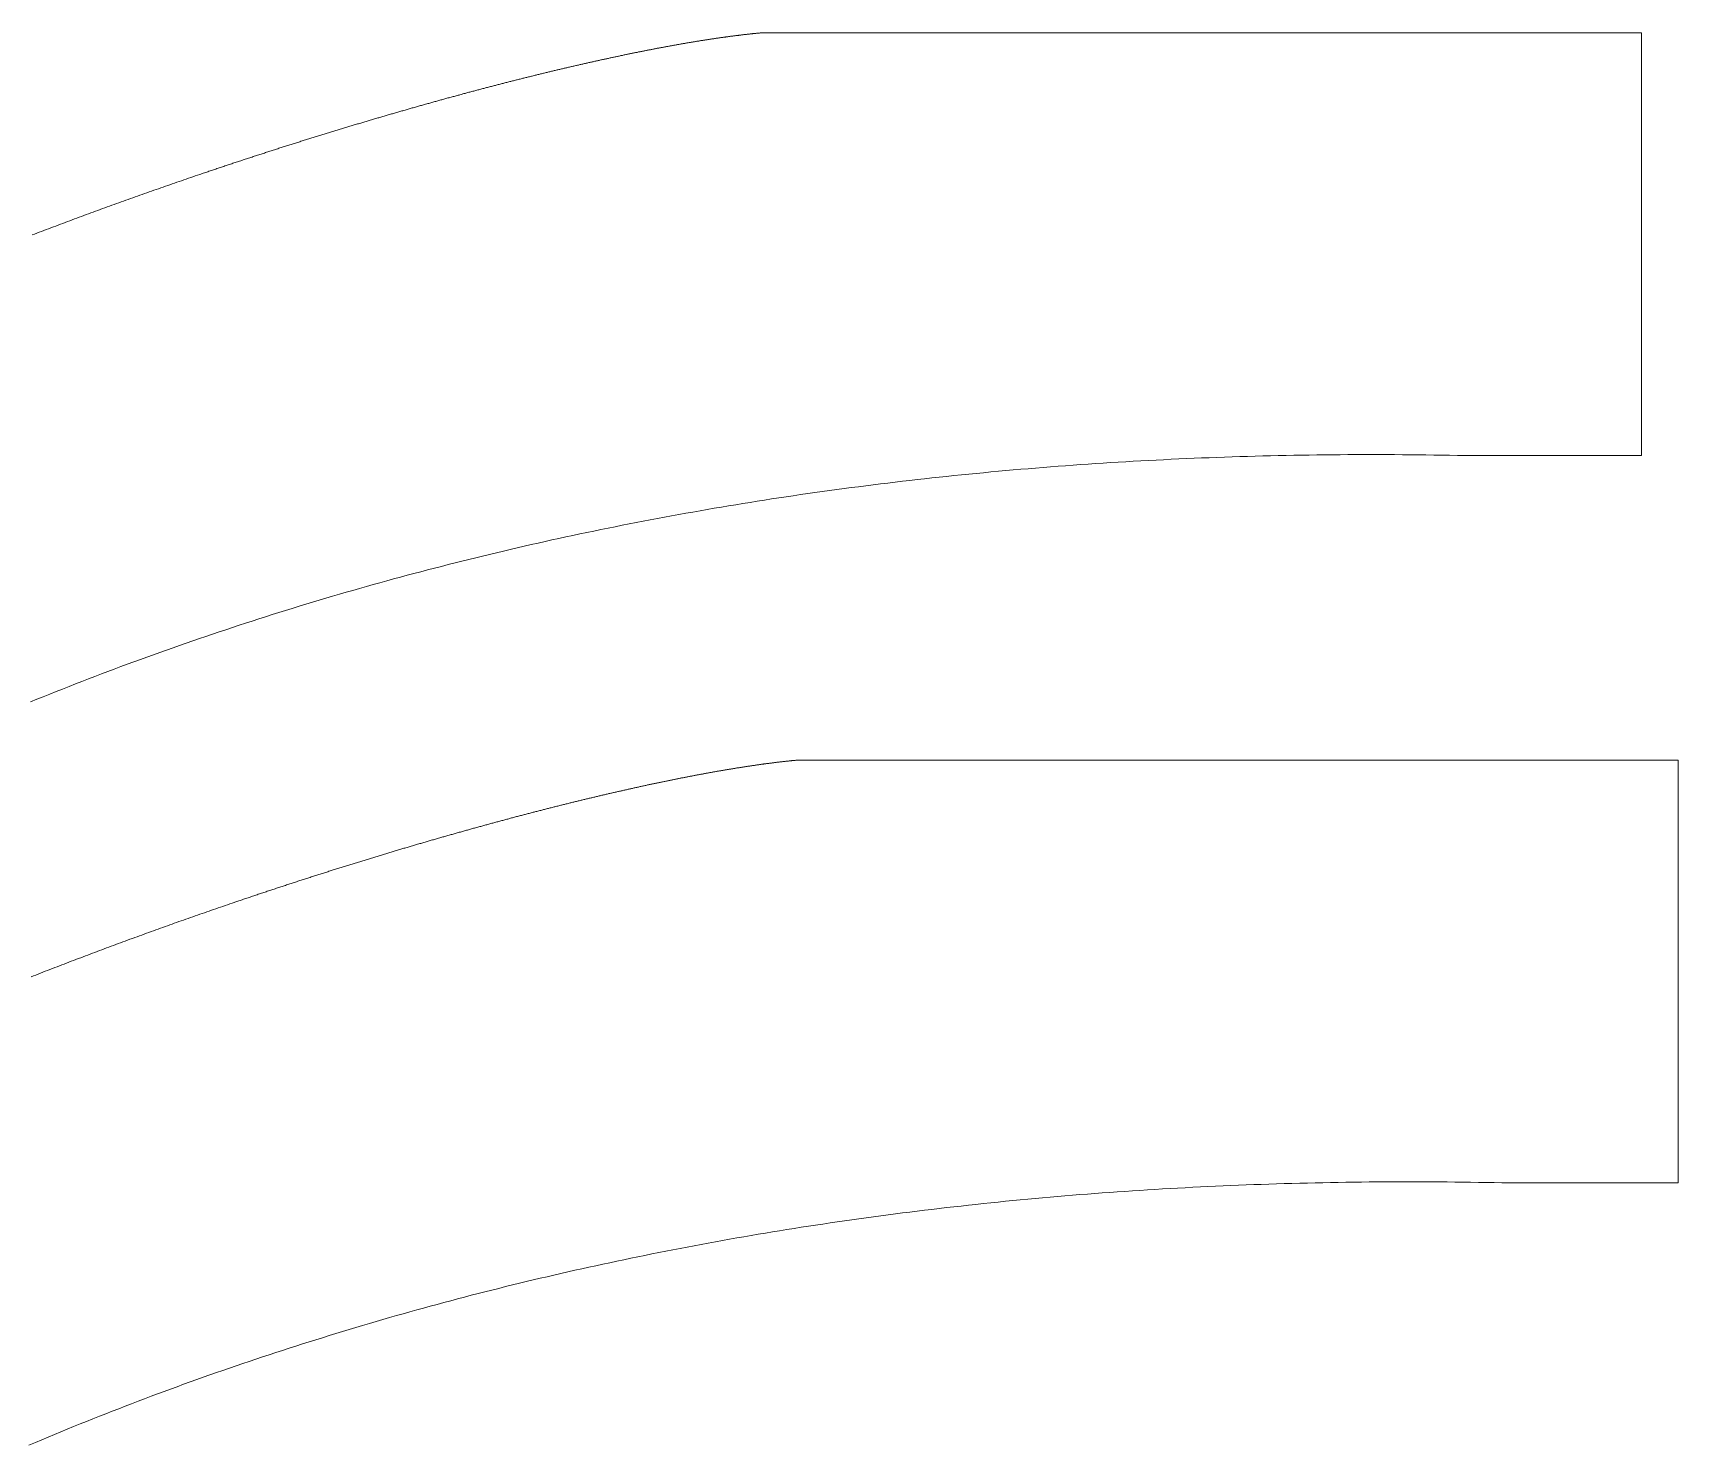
# Model space of a CAD drawing. Header units: millimetres. Extents: x 1128 to 1232, y 1235 to 1365.
# Drawn here: x 1182.72 to 1229.43, y 1324.95 to 1365.04 of the extents above; entities that cross this region are included whole.
import ezdxf

# ---------------------------------------------------------------- set-up
doc = ezdxf.new("R2010")
doc.units = ezdxf.units.MM

msp = doc.modelspace()

# ---------------------------------------------------------------- linework, layer by layer
at = {"color": 7, "linetype": 'Continuous', "lineweight": 15}
for points in [[(1182.651, 1346.048), (1182.833, 1346.123), (1183.015, 1346.196), (1183.197, 1346.269), (1183.379, 1346.342), (1183.562, 1346.415), (1183.745, 1346.487), (1183.928, 1346.559), (1184.111, 1346.63), (1184.294, 1346.701), (1184.478, 1346.771), (1184.662, 1346.842), (1184.846, 1346.911), (1185.03, 1346.981), (1185.215, 1347.05), (1185.399, 1347.118), (1185.584, 1347.186), (1185.769, 1347.254), (1185.955, 1347.321), (1186.14, 1347.388), (1186.326, 1347.455), (1186.512, 1347.521), (1186.698, 1347.587), (1186.884, 1347.653), (1187.071, 1347.718), (1187.258, 1347.782), (1187.445, 1347.846), (1187.632, 1347.91), (1187.819, 1347.974), (1188.007, 1348.037), (1188.195, 1348.099), (1188.383, 1348.162), (1188.571, 1348.224), (1188.759, 1348.285), (1188.948, 1348.346), (1189.137, 1348.407), (1189.326, 1348.467), (1189.515, 1348.527), (1189.705, 1348.587), (1189.894, 1348.646), (1190.084, 1348.705), (1190.274, 1348.763), (1190.465, 1348.821), (1190.655, 1348.879), (1190.846, 1348.936), (1191.037, 1348.993), (1191.228, 1349.049), (1191.42, 1349.105), (1191.611, 1349.161), (1191.803, 1349.216), (1191.995, 1349.271), (1192.187, 1349.325), (1192.38, 1349.379), (1192.572, 1349.433), (1192.765, 1349.486), (1192.958, 1349.539), (1193.151, 1349.591), (1193.345, 1349.643), (1193.538, 1349.695), (1193.732, 1349.746), (1193.926, 1349.797), (1194.121, 1349.848), (1194.315, 1349.898), (1194.51, 1349.948), (1194.705, 1349.997), (1194.9, 1350.046), (1195.095, 1350.094), (1195.291, 1350.142), (1195.486, 1350.19), (1195.682, 1350.238), (1195.879, 1350.285), (1196.075, 1350.331), (1196.272, 1350.377), (1196.468, 1350.423), (1196.665, 1350.469), (1196.863, 1350.514), (1197.06, 1350.558), (1197.258, 1350.602), (1197.455, 1350.646), (1197.654, 1350.69), (1197.852, 1350.733), (1198.05, 1350.775), (1198.249, 1350.818), (1198.448, 1350.859), (1198.647, 1350.901), (1198.846, 1350.942), (1199.046, 1350.983), (1199.245, 1351.023), (1199.445, 1351.063), (1199.645, 1351.102), (1199.846, 1351.142), (1200.046, 1351.18), (1200.247, 1351.219), (1200.448, 1351.257), (1200.649, 1351.294), (1200.851, 1351.331), (1201.052, 1351.368), (1201.254, 1351.404), (1201.456, 1351.44), (1201.658, 1351.476), (1201.861, 1351.511), (1202.063, 1351.546), (1202.266, 1351.58), (1202.469, 1351.614), (1202.673, 1351.648), (1202.876, 1351.681), (1203.08, 1351.714), (1203.284, 1351.746), (1203.488, 1351.778), (1203.692, 1351.81), (1203.897, 1351.841), (1204.101, 1351.872), (1204.306, 1351.903), (1204.511, 1351.933), (1204.717, 1351.963), (1204.922, 1351.992), (1205.128, 1352.021), (1205.334, 1352.049), (1205.54, 1352.077), (1205.747, 1352.105), (1205.953, 1352.132), (1206.16, 1352.159), (1206.367, 1352.186), (1206.574, 1352.212), (1206.782, 1352.238), (1206.989, 1352.263), (1207.197, 1352.288), (1207.405, 1352.313), (1207.614, 1352.337), (1207.822, 1352.361), (1208.031, 1352.384), (1208.24, 1352.407), (1208.449, 1352.43), (1208.658, 1352.452), (1208.868, 1352.474), (1209.077, 1352.495), (1209.287, 1352.517), (1209.498, 1352.537), (1209.708, 1352.557), (1209.918, 1352.577), (1210.129, 1352.597), (1210.34, 1352.616), (1210.551, 1352.635), (1210.763, 1352.653), (1210.974, 1352.671), (1211.186, 1352.688), (1211.398, 1352.705), (1211.611, 1352.722), (1211.823, 1352.739), (1212.036, 1352.755), (1212.249, 1352.77), (1212.462, 1352.785), (1212.675, 1352.8), (1212.888, 1352.814), (1213.102, 1352.828), (1213.316, 1352.842), (1213.53, 1352.855), (1213.744, 1352.868), (1213.959, 1352.88), (1214.174, 1352.892), (1214.389, 1352.904), (1214.604, 1352.915), (1214.819, 1352.926), (1215.035, 1352.937), (1215.251, 1352.947), (1215.467, 1352.956), (1215.683, 1352.966), (1215.899, 1352.975), (1216.116, 1352.983), (1216.333, 1352.991), (1216.55, 1352.999), (1216.767, 1353.006), (1216.985, 1353.013), (1217.202, 1353.02), (1217.42, 1353.026), (1217.638, 1353.032), (1217.856, 1353.037), (1218.075, 1353.042), (1218.294, 1353.046), (1218.513, 1353.051), (1218.732, 1353.054), (1218.951, 1353.058), (1219.171, 1353.061), (1219.39, 1353.063), (1219.61, 1353.066), (1219.831, 1353.067), (1220.051, 1353.069), (1220.272, 1353.07), (1220.492, 1353.07), (1220.713, 1353.071), (1220.935, 1353.071), (1221.156, 1353.07), (1221.378, 1353.069), (1221.6, 1353.068), (1221.822, 1353.066), (1222.044, 1353.064), (1222.266, 1353.061), (1222.489, 1353.059), (1222.712, 1353.055), (1222.935, 1353.052), (1223.158, 1353.048), (1223.382, 1353.043), (1228.382, 1353.043), (1228.382, 1365.043), (1203.382, 1365.043), (1203.366, 1365.042), (1203.351, 1365.04), (1203.335, 1365.039), (1203.32, 1365.037), (1203.304, 1365.036), (1203.288, 1365.034), (1203.272, 1365.033), (1203.257, 1365.031), (1203.241, 1365.03), (1203.225, 1365.028), (1203.209, 1365.026), (1203.193, 1365.025), (1203.177, 1365.023), (1203.161, 1365.022), (1203.145, 1365.02), (1203.129, 1365.018), (1203.113, 1365.016), (1203.096, 1365.015), (1203.08, 1365.013), (1203.064, 1365.011), (1203.047, 1365.009), (1203.031, 1365.008), (1203.015, 1365.006), (1202.998, 1365.004), (1202.982, 1365.002), (1202.965, 1365), (1202.948, 1364.998), (1202.932, 1364.997), (1202.915, 1364.995), (1202.898, 1364.993), (1202.882, 1364.991), (1202.865, 1364.989), (1202.848, 1364.987), (1202.831, 1364.985), (1202.814, 1364.983), (1202.797, 1364.981), (1202.78, 1364.979), (1202.763, 1364.976), (1202.746, 1364.974), (1202.729, 1364.972), (1202.711, 1364.97), (1202.694, 1364.968), (1202.677, 1364.966), (1202.66, 1364.964), (1202.642, 1364.961), (1202.625, 1364.959), (1202.607, 1364.957), (1202.59, 1364.955), (1202.572, 1364.952), (1202.555, 1364.95), (1202.537, 1364.948), (1202.519, 1364.946), (1202.502, 1364.943), (1202.484, 1364.941), (1202.466, 1364.938), (1202.448, 1364.936), (1202.43, 1364.934), (1202.413, 1364.931), (1202.395, 1364.929), (1202.377, 1364.926), (1202.359, 1364.924), (1202.341, 1364.921), (1202.322, 1364.919), (1202.304, 1364.916), (1202.286, 1364.914), (1202.268, 1364.911), (1202.25, 1364.908), (1202.231, 1364.906), (1202.213, 1364.903), (1202.195, 1364.901), (1202.176, 1364.898), (1202.158, 1364.895), (1202.139, 1364.893), (1202.121, 1364.89), (1202.102, 1364.887), (1202.083, 1364.884), (1202.065, 1364.882), (1202.046, 1364.879), (1202.027, 1364.876), (1202.008, 1364.873), (1201.99, 1364.87), (1201.971, 1364.868), (1201.952, 1364.865), (1201.933, 1364.862), (1201.914, 1364.859), (1201.895, 1364.856), (1201.876, 1364.853), (1201.857, 1364.85), (1201.837, 1364.847), (1201.818, 1364.844), (1201.799, 1364.841), (1201.78, 1364.838), (1201.76, 1364.835), (1201.741, 1364.832), (1201.722, 1364.829), (1201.702, 1364.826), (1201.683, 1364.823), (1201.663, 1364.82), (1201.644, 1364.816), (1201.624, 1364.813), (1201.605, 1364.81), (1201.585, 1364.807), (1201.565, 1364.804), (1201.545, 1364.8), (1201.526, 1364.797), (1201.506, 1364.794), (1201.486, 1364.791), (1201.466, 1364.787), (1201.446, 1364.784), (1201.426, 1364.781), (1201.406, 1364.777), (1201.386, 1364.774), (1201.366, 1364.771), (1201.346, 1364.767), (1201.326, 1364.764), (1201.306, 1364.76), (1201.285, 1364.757), (1201.265, 1364.753), (1201.245, 1364.75), (1201.225, 1364.746), (1201.204, 1364.743), (1201.184, 1364.739), (1201.163, 1364.736), (1201.143, 1364.732), (1201.122, 1364.729), (1201.102, 1364.725), (1201.081, 1364.721), (1201.06, 1364.718), (1201.04, 1364.714), (1201.019, 1364.71), (1200.998, 1364.707), (1200.977, 1364.703), (1200.957, 1364.699), (1200.936, 1364.695), (1200.915, 1364.692), (1200.894, 1364.688), (1200.873, 1364.684), (1200.852, 1364.68), (1200.831, 1364.676), (1200.81, 1364.673), (1200.789, 1364.669), (1200.768, 1364.665), (1200.746, 1364.661), (1200.725, 1364.657), (1200.704, 1364.653), (1200.683, 1364.649), (1200.661, 1364.645), (1200.64, 1364.641), (1200.618, 1364.637), (1200.597, 1364.633), (1200.576, 1364.629), (1200.554, 1364.625), (1200.532, 1364.621), (1200.511, 1364.617), (1200.489, 1364.613), (1200.468, 1364.609), (1200.446, 1364.605), (1200.424, 1364.601), (1200.402, 1364.596), (1200.381, 1364.592), (1200.359, 1364.588), (1200.337, 1364.584), (1200.315, 1364.58), (1200.293, 1364.575), (1200.271, 1364.571), (1200.249, 1364.567), (1200.227, 1364.562), (1200.205, 1364.558), (1200.183, 1364.554), (1200.161, 1364.549), (1200.138, 1364.545), (1200.116, 1364.541), (1200.094, 1364.536), (1200.072, 1364.532), (1200.049, 1364.527), (1200.027, 1364.523), (1200.004, 1364.519), (1199.982, 1364.514), (1199.96, 1364.51), (1199.937, 1364.505), (1199.914, 1364.501), (1199.892, 1364.496), (1199.869, 1364.491), (1199.847, 1364.487), (1199.824, 1364.482), (1199.801, 1364.478), (1199.779, 1364.473), (1199.756, 1364.468), (1199.733, 1364.464), (1199.71, 1364.459), (1199.687, 1364.454), (1199.664, 1364.45), (1199.641, 1364.445), (1199.618, 1364.44), (1199.595, 1364.435), (1199.572, 1364.431), (1199.549, 1364.426), (1199.526, 1364.421), (1199.503, 1364.416), (1199.48, 1364.411), (1199.457, 1364.406), (1199.433, 1364.402), (1199.41, 1364.397), (1199.387, 1364.392), (1199.363, 1364.387), (1199.34, 1364.382), (1199.317, 1364.377), (1199.293, 1364.372), (1199.27, 1364.367), (1199.246, 1364.362), (1199.223, 1364.357), (1199.199, 1364.352), (1199.175, 1364.347), (1199.152, 1364.342), (1199.128, 1364.337), (1199.104, 1364.332), (1199.081, 1364.326), (1199.057, 1364.321), (1199.033, 1364.316), (1199.009, 1364.311), (1198.985, 1364.306), (1198.961, 1364.301), (1198.937, 1364.295), (1198.914, 1364.29), (1198.89, 1364.285), (1198.865, 1364.28), (1198.841, 1364.274), (1198.817, 1364.269), (1198.793, 1364.264), (1198.769, 1364.258), (1198.745, 1364.253), (1198.721, 1364.248), (1198.696, 1364.242), (1198.672, 1364.237), (1198.648, 1364.231), (1198.623, 1364.226), (1198.599, 1364.221), (1198.575, 1364.215), (1198.55, 1364.21), (1198.526, 1364.204), (1198.501, 1364.199), (1198.477, 1364.193), (1198.452, 1364.188), (1198.428, 1364.182), (1198.403, 1364.176), (1198.378, 1364.171), (1198.354, 1364.165), (1198.329, 1364.16), (1198.304, 1364.154), (1198.279, 1364.148), (1198.254, 1364.143), (1198.23, 1364.137), (1198.205, 1364.131), (1198.18, 1364.126), (1198.155, 1364.12), (1198.13, 1364.114), (1198.105, 1364.108), (1198.08, 1364.103), (1198.055, 1364.097), (1198.03, 1364.091), (1198.005, 1364.085), (1197.979, 1364.079), (1197.954, 1364.073), (1197.929, 1364.067), (1197.904, 1364.062), (1197.879, 1364.056), (1197.853, 1364.05), (1197.828, 1364.044), (1197.803, 1364.038), (1197.777, 1364.032), (1197.752, 1364.026), (1197.726, 1364.02), (1197.701, 1364.014), (1197.675, 1364.008), (1197.65, 1364.002), (1197.624, 1363.996), (1197.599, 1363.99), (1197.573, 1363.984), (1197.547, 1363.977), (1197.522, 1363.971), (1197.496, 1363.965), (1197.47, 1363.959), (1197.445, 1363.953), (1197.419, 1363.947), (1197.393, 1363.94), (1197.367, 1363.934), (1197.341, 1363.928), (1197.315, 1363.922), (1197.289, 1363.915), (1197.263, 1363.909), (1197.237, 1363.903), (1197.211, 1363.896), (1197.185, 1363.89), (1197.159, 1363.884), (1197.133, 1363.877), (1197.107, 1363.871), (1197.081, 1363.865), (1197.055, 1363.858), (1197.028, 1363.852), (1197.002, 1363.845), (1196.976, 1363.839), (1196.95, 1363.832), (1196.923, 1363.826), (1196.897, 1363.819), (1196.87, 1363.813), (1196.844, 1363.806), (1196.818, 1363.8), (1196.791, 1363.793), (1196.765, 1363.787), (1196.738, 1363.78), (1196.712, 1363.773), (1196.685, 1363.767), (1196.658, 1363.76), (1196.632, 1363.754), (1196.605, 1363.747), (1196.578, 1363.74), (1196.552, 1363.733), (1196.525, 1363.727), (1196.498, 1363.72), (1196.471, 1363.713), (1196.445, 1363.706), (1196.418, 1363.7), (1196.391, 1363.693), (1196.364, 1363.686), (1196.337, 1363.679), (1196.31, 1363.672), (1196.283, 1363.665), (1196.256, 1363.659), (1196.229, 1363.652), (1196.202, 1363.645), (1196.175, 1363.638), (1196.148, 1363.631), (1196.121, 1363.624), (1196.093, 1363.617), (1196.066, 1363.61), (1196.039, 1363.603), (1196.012, 1363.596), (1195.984, 1363.589), (1195.957, 1363.582), (1195.93, 1363.575), (1195.902, 1363.568), (1195.875, 1363.561), (1195.848, 1363.554), (1195.82, 1363.546), (1195.793, 1363.539), (1195.765, 1363.532), (1195.738, 1363.525), (1195.71, 1363.518), (1195.683, 1363.511), (1195.655, 1363.503), (1195.628, 1363.496), (1195.6, 1363.489), (1195.572, 1363.482), (1195.545, 1363.474), (1195.517, 1363.467), (1195.489, 1363.46), (1195.461, 1363.452), (1195.434, 1363.445), (1195.406, 1363.438), (1195.378, 1363.43), (1195.35, 1363.423), (1195.322, 1363.416), (1195.294, 1363.408), (1195.266, 1363.401), (1195.238, 1363.393), (1195.21, 1363.386), (1195.182, 1363.378), (1195.154, 1363.371), (1195.126, 1363.363), (1195.098, 1363.356), (1195.07, 1363.348), (1195.042, 1363.341), (1195.014, 1363.333), (1194.986, 1363.326), (1194.957, 1363.318), (1194.929, 1363.311), (1194.901, 1363.303), (1194.873, 1363.295), (1194.844, 1363.288), (1194.816, 1363.28), (1194.788, 1363.272), (1194.759, 1363.265), (1194.731, 1363.257), (1194.703, 1363.249), (1194.674, 1363.241), (1194.646, 1363.234), (1194.617, 1363.226), (1194.589, 1363.218), (1194.56, 1363.21), (1194.532, 1363.202), (1194.503, 1363.195), (1194.474, 1363.187), (1194.446, 1363.179), (1194.417, 1363.171), (1194.389, 1363.163), (1194.36, 1363.155), (1194.331, 1363.147), (1194.302, 1363.139), (1194.274, 1363.131), (1194.245, 1363.123), (1194.216, 1363.115), (1194.187, 1363.107), (1194.158, 1363.099), (1194.129, 1363.091), (1194.101, 1363.083), (1194.072, 1363.075), (1194.043, 1363.067), (1194.014, 1363.059), (1193.985, 1363.051), (1193.956, 1363.043), (1193.927, 1363.035), (1193.898, 1363.027), (1193.869, 1363.019), (1193.84, 1363.01), (1193.81, 1363.002), (1193.781, 1362.994), (1193.752, 1362.986), (1193.723, 1362.978), (1193.694, 1362.969), (1193.665, 1362.961), (1193.635, 1362.953), (1193.606, 1362.944), (1193.577, 1362.936), (1193.547, 1362.928), (1193.518, 1362.92), (1193.489, 1362.911), (1193.459, 1362.903), (1193.43, 1362.894), (1193.401, 1362.886), (1193.371, 1362.878), (1193.342, 1362.869), (1193.312, 1362.861), (1193.283, 1362.852), (1193.253, 1362.844), (1193.224, 1362.835), (1193.194, 1362.827), (1193.164, 1362.818), (1193.135, 1362.81), (1193.105, 1362.801), (1193.076, 1362.793), (1193.046, 1362.784), (1193.016, 1362.776), (1192.987, 1362.767), (1192.957, 1362.758), (1192.927, 1362.75), (1192.897, 1362.741), (1192.868, 1362.733), (1192.838, 1362.724), (1192.808, 1362.715), (1192.778, 1362.706), (1192.748, 1362.698), (1192.718, 1362.689), (1192.688, 1362.68), (1192.658, 1362.672), (1192.629, 1362.663), (1192.599, 1362.654), (1192.569, 1362.645), (1192.539, 1362.636), (1192.509, 1362.628), (1192.479, 1362.619), (1192.448, 1362.61), (1192.418, 1362.601), (1192.388, 1362.592), (1192.358, 1362.583), (1192.328, 1362.574), (1192.298, 1362.565), (1192.268, 1362.556), (1192.237, 1362.548), (1192.207, 1362.539), (1192.177, 1362.53), (1192.147, 1362.521), (1192.116, 1362.512), (1192.086, 1362.503), (1192.056, 1362.493), (1192.026, 1362.484), (1191.995, 1362.475), (1191.965, 1362.466), (1191.934, 1362.457), (1191.904, 1362.448), (1191.874, 1362.439), (1191.843, 1362.43), (1191.813, 1362.421), (1191.782, 1362.412), (1191.752, 1362.402), (1191.721, 1362.393), (1191.691, 1362.384), (1191.66, 1362.375), (1191.63, 1362.365), (1191.599, 1362.356), (1191.568, 1362.347), (1191.538, 1362.338), (1191.507, 1362.328), (1191.477, 1362.319), (1191.446, 1362.31), (1191.415, 1362.3), (1191.384, 1362.291), (1191.354, 1362.282), (1191.323, 1362.272), (1191.292, 1362.263), (1191.261, 1362.254), (1191.231, 1362.244), (1191.2, 1362.235), (1191.169, 1362.225), (1191.138, 1362.216), (1191.107, 1362.206), (1191.076, 1362.197), (1191.046, 1362.187), (1191.015, 1362.178), (1190.984, 1362.168), (1190.953, 1362.159), (1190.922, 1362.149), (1190.891, 1362.14), (1190.86, 1362.13), (1190.829, 1362.12), (1190.798, 1362.111), (1190.767, 1362.101), (1190.736, 1362.092), (1190.705, 1362.082), (1190.673, 1362.072), (1190.642, 1362.063), (1190.611, 1362.053), (1190.58, 1362.043), (1190.549, 1362.033), (1190.518, 1362.024), (1190.487, 1362.014), (1190.455, 1362.004), (1190.424, 1361.994), (1190.393, 1361.985), (1190.362, 1361.975), (1190.33, 1361.965), (1190.299, 1361.955), (1190.268, 1361.945), (1190.236, 1361.935), (1190.205, 1361.925), (1190.174, 1361.916), (1190.142, 1361.906), (1190.111, 1361.896), (1190.08, 1361.886), (1190.048, 1361.876), (1190.017, 1361.866), (1189.985, 1361.856), (1189.954, 1361.846), (1189.922, 1361.836), (1189.891, 1361.826), (1189.859, 1361.816), (1189.828, 1361.806), (1189.796, 1361.796), (1189.765, 1361.786), (1189.733, 1361.776), (1189.702, 1361.766), (1189.67, 1361.755), (1189.638, 1361.745), (1189.607, 1361.735), (1189.575, 1361.725), (1189.544, 1361.715), (1189.512, 1361.705), (1189.48, 1361.695), (1189.449, 1361.684), (1189.417, 1361.674), (1189.385, 1361.664), (1189.353, 1361.654), (1189.322, 1361.643), (1189.29, 1361.633), (1189.258, 1361.623), (1189.226, 1361.613), (1189.195, 1361.602), (1189.163, 1361.592), (1189.131, 1361.582), (1189.099, 1361.571), (1189.067, 1361.561), (1189.035, 1361.55), (1189.003, 1361.54), (1188.972, 1361.53), (1188.94, 1361.519), (1188.908, 1361.509), (1188.876, 1361.498), (1188.844, 1361.488), (1188.812, 1361.477), (1188.78, 1361.467), (1188.748, 1361.456), (1188.716, 1361.446), (1188.684, 1361.435), (1188.652, 1361.425), (1188.62, 1361.414), (1188.588, 1361.404), (1188.556, 1361.393), (1188.524, 1361.383), (1188.492, 1361.372), (1188.459, 1361.361), (1188.427, 1361.351), (1188.395, 1361.34), (1188.363, 1361.329), (1188.331, 1361.319), (1188.299, 1361.308), (1188.267, 1361.297), (1188.234, 1361.287), (1188.202, 1361.276), (1188.17, 1361.265), (1188.138, 1361.254), (1188.105, 1361.244), (1188.073, 1361.233), (1188.041, 1361.222), (1188.009, 1361.211), (1187.976, 1361.2), (1187.944, 1361.19), (1187.912, 1361.179), (1187.879, 1361.168), (1187.847, 1361.157), (1187.815, 1361.146), (1187.782, 1361.135), (1187.75, 1361.124), (1187.718, 1361.113), (1187.685, 1361.103), (1187.653, 1361.092), (1187.62, 1361.081), (1187.588, 1361.07), (1187.556, 1361.059), (1187.523, 1361.048), (1187.491, 1361.037), (1187.458, 1361.026), (1187.393, 1361.004), (1187.328, 1360.981), (1187.263, 1360.959), (1187.198, 1360.937), (1187.133, 1360.915), (1187.068, 1360.892), (1187.003, 1360.87), (1186.937, 1360.847), (1186.872, 1360.825), (1186.807, 1360.802), (1186.741, 1360.78), (1186.676, 1360.757), (1186.61, 1360.734), (1186.545, 1360.712), (1186.479, 1360.689), (1186.414, 1360.666), (1186.348, 1360.643), (1186.283, 1360.62), (1186.217, 1360.597), (1186.151, 1360.574), (1186.086, 1360.551), (1186.02, 1360.528), (1185.954, 1360.504), (1185.888, 1360.481), (1185.822, 1360.458), (1185.756, 1360.434), (1185.69, 1360.411), (1185.624, 1360.387), (1185.558, 1360.364), (1185.492, 1360.34), (1185.426, 1360.317), (1185.36, 1360.293), (1185.294, 1360.269), (1185.228, 1360.246), (1185.162, 1360.222), (1185.096, 1360.198), (1185.029, 1360.174), (1184.963, 1360.15), (1184.897, 1360.126), (1184.83, 1360.102), (1184.764, 1360.078), (1184.698, 1360.054), (1184.631, 1360.029), (1184.565, 1360.005), (1184.498, 1359.981), (1184.432, 1359.956), (1184.366, 1359.932), (1184.299, 1359.907), (1184.232, 1359.883), (1184.166, 1359.858), (1184.099, 1359.834), (1184.033, 1359.809), (1183.966, 1359.784), (1183.899, 1359.76), (1183.833, 1359.735), (1183.766, 1359.71), (1183.699, 1359.685), (1183.633, 1359.66), (1183.566, 1359.635), (1183.499, 1359.61), (1183.432, 1359.585), (1183.366, 1359.56), (1183.299, 1359.535), (1183.232, 1359.509), (1183.165, 1359.484), (1183.098, 1359.459), (1183.031, 1359.433), (1182.964, 1359.408), (1182.898, 1359.382), (1182.831, 1359.357), (1182.764, 1359.331), (1182.697, 1359.306)], [(1182.608, 1324.949), (1182.789, 1325.025), (1182.969, 1325.101), (1183.15, 1325.177), (1183.331, 1325.252), (1183.513, 1325.327), (1183.694, 1325.401), (1183.876, 1325.476), (1184.058, 1325.549), (1184.24, 1325.622), (1184.423, 1325.695), (1184.605, 1325.768), (1184.788, 1325.84), (1184.971, 1325.912), (1185.154, 1325.983), (1185.338, 1326.054), (1185.521, 1326.124), (1185.705, 1326.195), (1185.889, 1326.264), (1186.074, 1326.334), (1186.258, 1326.403), (1186.443, 1326.471), (1186.628, 1326.539), (1186.813, 1326.607), (1186.998, 1326.675), (1187.184, 1326.742), (1187.369, 1326.808), (1187.555, 1326.874), (1187.741, 1326.94), (1187.928, 1327.006), (1188.114, 1327.071), (1188.301, 1327.135), (1188.488, 1327.199), (1188.675, 1327.263), (1188.863, 1327.327), (1189.05, 1327.39), (1189.238, 1327.453), (1189.426, 1327.515), (1189.614, 1327.577), (1189.803, 1327.638), (1189.991, 1327.699), (1190.18, 1327.76), (1190.369, 1327.82), (1190.559, 1327.88), (1190.748, 1327.94), (1190.938, 1327.999), (1191.128, 1328.058), (1191.318, 1328.116), (1191.508, 1328.174), (1191.699, 1328.232), (1191.889, 1328.289), (1192.08, 1328.346), (1192.272, 1328.402), (1192.463, 1328.458), (1192.654, 1328.514), (1192.846, 1328.569), (1193.038, 1328.624), (1193.23, 1328.678), (1193.423, 1328.732), (1193.615, 1328.786), (1193.808, 1328.839), (1194.001, 1328.892), (1194.195, 1328.944), (1194.388, 1328.996), (1194.582, 1329.048), (1194.776, 1329.099), (1194.97, 1329.15), (1195.164, 1329.201), (1195.358, 1329.251), (1195.553, 1329.301), (1195.748, 1329.35), (1195.943, 1329.399), (1196.139, 1329.447), (1196.334, 1329.495), (1196.53, 1329.543), (1196.726, 1329.591), (1196.922, 1329.638), (1197.118, 1329.684), (1197.315, 1329.73), (1197.512, 1329.776), (1197.709, 1329.822), (1197.906, 1329.867), (1198.103, 1329.911), (1198.301, 1329.955), (1198.499, 1329.999), (1198.697, 1330.043), (1198.895, 1330.086), (1199.094, 1330.128), (1199.292, 1330.171), (1199.491, 1330.212), (1199.69, 1330.254), (1199.89, 1330.295), (1200.089, 1330.336), (1200.289, 1330.376), (1200.489, 1330.416), (1200.689, 1330.455), (1200.889, 1330.495), (1201.09, 1330.533), (1201.29, 1330.572), (1201.491, 1330.61), (1201.693, 1330.647), (1201.894, 1330.684), (1202.096, 1330.721), (1202.297, 1330.757), (1202.499, 1330.793), (1202.702, 1330.829), (1202.904, 1330.864), (1203.107, 1330.899), (1203.31, 1330.933), (1203.513, 1330.967), (1203.716, 1331.001), (1203.919, 1331.034), (1204.123, 1331.067), (1204.327, 1331.099), (1204.531, 1331.132), (1204.735, 1331.163), (1204.94, 1331.194), (1205.145, 1331.225), (1205.35, 1331.256), (1205.555, 1331.286), (1205.76, 1331.316), (1205.966, 1331.345), (1206.171, 1331.374), (1206.377, 1331.402), (1206.584, 1331.43), (1206.79, 1331.458), (1206.997, 1331.486), (1207.203, 1331.512), (1207.41, 1331.539), (1207.618, 1331.565), (1207.825, 1331.591), (1208.033, 1331.616), (1208.241, 1331.641), (1208.449, 1331.666), (1208.657, 1331.69), (1208.865, 1331.714), (1209.074, 1331.737), (1209.283, 1331.76), (1209.492, 1331.783), (1209.701, 1331.805), (1209.911, 1331.827), (1210.121, 1331.848), (1210.331, 1331.87), (1210.541, 1331.89), (1210.751, 1331.91), (1210.962, 1331.93), (1211.173, 1331.95), (1211.384, 1331.969), (1211.595, 1331.988), (1211.806, 1332.006), (1212.018, 1332.024), (1212.23, 1332.041), (1212.442, 1332.059), (1212.654, 1332.075), (1212.866, 1332.092), (1213.079, 1332.108), (1213.292, 1332.123), (1213.505, 1332.138), (1213.718, 1332.153), (1213.932, 1332.167), (1214.145, 1332.181), (1214.359, 1332.195), (1214.573, 1332.208), (1214.788, 1332.221), (1215.002, 1332.233), (1215.217, 1332.245), (1215.432, 1332.257), (1215.647, 1332.268), (1215.863, 1332.279), (1216.078, 1332.29), (1216.294, 1332.3), (1216.51, 1332.309), (1216.726, 1332.319), (1216.943, 1332.328), (1217.159, 1332.336), (1217.376, 1332.344), (1217.593, 1332.352), (1217.81, 1332.359), (1218.028, 1332.366), (1218.246, 1332.373), (1218.463, 1332.379), (1218.682, 1332.385), (1218.9, 1332.39), (1219.118, 1332.395), (1219.337, 1332.399), (1219.556, 1332.404), (1219.775, 1332.407), (1219.994, 1332.411), (1220.214, 1332.414), (1220.434, 1332.416), (1220.654, 1332.419), (1220.874, 1332.42), (1221.094, 1332.422), (1221.315, 1332.423), (1221.536, 1332.423), (1221.757, 1332.424), (1221.978, 1332.424), (1222.199, 1332.423), (1222.421, 1332.422), (1222.643, 1332.421), (1222.865, 1332.419), (1223.087, 1332.417), (1223.31, 1332.414), (1223.532, 1332.412), (1223.755, 1332.408), (1223.978, 1332.405), (1224.202, 1332.401), (1224.425, 1332.396), (1229.425, 1332.396), (1229.425, 1344.396), (1204.425, 1344.396), (1204.41, 1344.395), (1204.394, 1344.393), (1204.379, 1344.392), (1204.363, 1344.39), (1204.347, 1344.389), (1204.332, 1344.387), (1204.316, 1344.386), (1204.3, 1344.384), (1204.284, 1344.383), (1204.268, 1344.381), (1204.252, 1344.379), (1204.236, 1344.378), (1204.22, 1344.376), (1204.204, 1344.375), (1204.188, 1344.373), (1204.172, 1344.371), (1204.156, 1344.37), (1204.14, 1344.368), (1204.123, 1344.366), (1204.107, 1344.364), (1204.091, 1344.363), (1204.074, 1344.361), (1204.058, 1344.359), (1204.041, 1344.357), (1204.025, 1344.355), (1204.008, 1344.353), (1203.992, 1344.351), (1203.975, 1344.35), (1203.958, 1344.348), (1203.942, 1344.346), (1203.925, 1344.344), (1203.908, 1344.342), (1203.891, 1344.34), (1203.874, 1344.338), (1203.857, 1344.336), (1203.84, 1344.334), (1203.823, 1344.332), (1203.806, 1344.33), (1203.789, 1344.327), (1203.772, 1344.325), (1203.755, 1344.323), (1203.738, 1344.321), (1203.72, 1344.319), (1203.703, 1344.317), (1203.686, 1344.314), (1203.668, 1344.312), (1203.651, 1344.31), (1203.633, 1344.308), (1203.616, 1344.305), (1203.598, 1344.303), (1203.58, 1344.301), (1203.563, 1344.299), (1203.545, 1344.296), (1203.527, 1344.294), (1203.51, 1344.291), (1203.492, 1344.289), (1203.474, 1344.287), (1203.456, 1344.284), (1203.438, 1344.282), (1203.42, 1344.279), (1203.402, 1344.277), (1203.384, 1344.274), (1203.366, 1344.272), (1203.348, 1344.269), (1203.329, 1344.267), (1203.311, 1344.264), (1203.293, 1344.262), (1203.275, 1344.259), (1203.256, 1344.256), (1203.238, 1344.254), (1203.219, 1344.251), (1203.201, 1344.248), (1203.182, 1344.246), (1203.164, 1344.243), (1203.145, 1344.24), (1203.127, 1344.237), (1203.108, 1344.235), (1203.089, 1344.232), (1203.071, 1344.229), (1203.052, 1344.226), (1203.033, 1344.223), (1203.014, 1344.221), (1202.995, 1344.218), (1202.976, 1344.215), (1202.957, 1344.212), (1202.938, 1344.209), (1202.919, 1344.206), (1202.9, 1344.203), (1202.881, 1344.2), (1202.862, 1344.197), (1202.842, 1344.194), (1202.823, 1344.191), (1202.804, 1344.188), (1202.784, 1344.185), (1202.765, 1344.182), (1202.746, 1344.179), (1202.726, 1344.176), (1202.707, 1344.173), (1202.687, 1344.169), (1202.668, 1344.166), (1202.648, 1344.163), (1202.628, 1344.16), (1202.609, 1344.157), (1202.589, 1344.153), (1202.569, 1344.15), (1202.549, 1344.147), (1202.529, 1344.144), (1202.51, 1344.14), (1202.49, 1344.137), (1202.47, 1344.134), (1202.45, 1344.13), (1202.43, 1344.127), (1202.409, 1344.124), (1202.389, 1344.12), (1202.369, 1344.117), (1202.349, 1344.113), (1202.329, 1344.11), (1202.309, 1344.106), (1202.288, 1344.103), (1202.268, 1344.099), (1202.248, 1344.096), (1202.227, 1344.092), (1202.207, 1344.089), (1202.186, 1344.085), (1202.166, 1344.082), (1202.145, 1344.078), (1202.124, 1344.074), (1202.104, 1344.071), (1202.083, 1344.067), (1202.062, 1344.063), (1202.042, 1344.06), (1202.021, 1344.056), (1202, 1344.052), (1201.979, 1344.048), (1201.958, 1344.045), (1201.937, 1344.041), (1201.916, 1344.037), (1201.895, 1344.033), (1201.874, 1344.03), (1201.853, 1344.026), (1201.832, 1344.022), (1201.811, 1344.018), (1201.79, 1344.014), (1201.768, 1344.01), (1201.747, 1344.006), (1201.726, 1344.002), (1201.705, 1343.998), (1201.683, 1343.994), (1201.662, 1343.99), (1201.64, 1343.986), (1201.619, 1343.982), (1201.597, 1343.978), (1201.576, 1343.974), (1201.554, 1343.97), (1201.533, 1343.966), (1201.511, 1343.962), (1201.489, 1343.958), (1201.467, 1343.954), (1201.446, 1343.949), (1201.424, 1343.945), (1201.402, 1343.941), (1201.38, 1343.937), (1201.358, 1343.933), (1201.336, 1343.928), (1201.314, 1343.924), (1201.292, 1343.92), (1201.27, 1343.915), (1201.248, 1343.911), (1201.226, 1343.907), (1201.204, 1343.902), (1201.182, 1343.898), (1201.159, 1343.894), (1201.137, 1343.889), (1201.115, 1343.885), (1201.093, 1343.88), (1201.07, 1343.876), (1201.048, 1343.872), (1201.025, 1343.867), (1201.003, 1343.863), (1200.98, 1343.858), (1200.958, 1343.854), (1200.935, 1343.849), (1200.913, 1343.844), (1200.89, 1343.84), (1200.867, 1343.835), (1200.845, 1343.831), (1200.822, 1343.826), (1200.799, 1343.821), (1200.776, 1343.817), (1200.753, 1343.812), (1200.731, 1343.807), (1200.708, 1343.803), (1200.685, 1343.798), (1200.662, 1343.793), (1200.639, 1343.788), (1200.616, 1343.784), (1200.593, 1343.779), (1200.569, 1343.774), (1200.546, 1343.769), (1200.523, 1343.764), (1200.5, 1343.759), (1200.477, 1343.755), (1200.453, 1343.75), (1200.43, 1343.745), (1200.407, 1343.74), (1200.383, 1343.735), (1200.36, 1343.73), (1200.336, 1343.725), (1200.313, 1343.72), (1200.289, 1343.715), (1200.266, 1343.71), (1200.242, 1343.705), (1200.219, 1343.7), (1200.195, 1343.695), (1200.171, 1343.69), (1200.148, 1343.685), (1200.124, 1343.679), (1200.1, 1343.674), (1200.076, 1343.669), (1200.053, 1343.664), (1200.029, 1343.659), (1200.005, 1343.654), (1199.981, 1343.648), (1199.957, 1343.643), (1199.933, 1343.638), (1199.909, 1343.633), (1199.885, 1343.627), (1199.861, 1343.622), (1199.837, 1343.617), (1199.812, 1343.611), (1199.788, 1343.606), (1199.764, 1343.601), (1199.74, 1343.595), (1199.715, 1343.59), (1199.691, 1343.585), (1199.667, 1343.579), (1199.642, 1343.574), (1199.618, 1343.568), (1199.594, 1343.563), (1199.569, 1343.557), (1199.545, 1343.552), (1199.52, 1343.546), (1199.495, 1343.541), (1199.471, 1343.535), (1199.446, 1343.529), (1199.422, 1343.524), (1199.397, 1343.518), (1199.372, 1343.513), (1199.347, 1343.507), (1199.323, 1343.501), (1199.298, 1343.496), (1199.273, 1343.49), (1199.248, 1343.484), (1199.223, 1343.479), (1199.198, 1343.473), (1199.173, 1343.467), (1199.148, 1343.461), (1199.123, 1343.456), (1199.098, 1343.45), (1199.073, 1343.444), (1199.048, 1343.438), (1199.023, 1343.432), (1198.998, 1343.426), (1198.972, 1343.421), (1198.947, 1343.415), (1198.922, 1343.409), (1198.897, 1343.403), (1198.871, 1343.397), (1198.846, 1343.391), (1198.821, 1343.385), (1198.795, 1343.379), (1198.77, 1343.373), (1198.744, 1343.367), (1198.719, 1343.361), (1198.693, 1343.355), (1198.668, 1343.349), (1198.642, 1343.343), (1198.616, 1343.337), (1198.591, 1343.33), (1198.565, 1343.324), (1198.539, 1343.318), (1198.514, 1343.312), (1198.488, 1343.306), (1198.462, 1343.3), (1198.436, 1343.293), (1198.41, 1343.287), (1198.385, 1343.281), (1198.359, 1343.275), (1198.333, 1343.268), (1198.307, 1343.262), (1198.281, 1343.256), (1198.255, 1343.25), (1198.229, 1343.243), (1198.203, 1343.237), (1198.176, 1343.23), (1198.15, 1343.224), (1198.124, 1343.218), (1198.098, 1343.211), (1198.072, 1343.205), (1198.045, 1343.198), (1198.019, 1343.192), (1197.993, 1343.185), (1197.967, 1343.179), (1197.94, 1343.172), (1197.914, 1343.166), (1197.887, 1343.159), (1197.861, 1343.153), (1197.834, 1343.146), (1197.808, 1343.14), (1197.781, 1343.133), (1197.755, 1343.126), (1197.728, 1343.12), (1197.702, 1343.113), (1197.675, 1343.107), (1197.648, 1343.1), (1197.622, 1343.093), (1197.595, 1343.086), (1197.568, 1343.08), (1197.541, 1343.073), (1197.515, 1343.066), (1197.488, 1343.059), (1197.461, 1343.053), (1197.434, 1343.046), (1197.407, 1343.039), (1197.38, 1343.032), (1197.353, 1343.025), (1197.326, 1343.019), (1197.299, 1343.012), (1197.272, 1343.005), (1197.245, 1342.998), (1197.218, 1342.991), (1197.191, 1342.984), (1197.164, 1342.977), (1197.137, 1342.97), (1197.11, 1342.963), (1197.082, 1342.956), (1197.055, 1342.949), (1197.028, 1342.942), (1197, 1342.935), (1196.973, 1342.928), (1196.946, 1342.921), (1196.918, 1342.914), (1196.891, 1342.907), (1196.864, 1342.899), (1196.836, 1342.892), (1196.809, 1342.885), (1196.781, 1342.878), (1196.754, 1342.871), (1196.726, 1342.864), (1196.698, 1342.856), (1196.671, 1342.849), (1196.643, 1342.842), (1196.616, 1342.835), (1196.588, 1342.827), (1196.56, 1342.82), (1196.532, 1342.813), (1196.505, 1342.806), (1196.477, 1342.798), (1196.449, 1342.791), (1196.421, 1342.783), (1196.393, 1342.776), (1196.366, 1342.769), (1196.338, 1342.761), (1196.31, 1342.754), (1196.282, 1342.746), (1196.254, 1342.739), (1196.226, 1342.731), (1196.198, 1342.724), (1196.17, 1342.716), (1196.142, 1342.709), (1196.113, 1342.701), (1196.085, 1342.694), (1196.057, 1342.686), (1196.029, 1342.679), (1196.001, 1342.671), (1195.973, 1342.664), (1195.944, 1342.656), (1195.916, 1342.648), (1195.888, 1342.641), (1195.859, 1342.633), (1195.831, 1342.625), (1195.803, 1342.618), (1195.774, 1342.61), (1195.746, 1342.602), (1195.718, 1342.594), (1195.689, 1342.587), (1195.661, 1342.579), (1195.632, 1342.571), (1195.604, 1342.563), (1195.575, 1342.555), (1195.546, 1342.548), (1195.518, 1342.54), (1195.489, 1342.532), (1195.461, 1342.524), (1195.432, 1342.516), (1195.403, 1342.508), (1195.374, 1342.5), (1195.346, 1342.492), (1195.317, 1342.484), (1195.288, 1342.476), (1195.259, 1342.468), (1195.231, 1342.461), (1195.202, 1342.452), (1195.173, 1342.444), (1195.144, 1342.436), (1195.115, 1342.428), (1195.086, 1342.42), (1195.057, 1342.412), (1195.028, 1342.404), (1194.999, 1342.396), (1194.97, 1342.388), (1194.941, 1342.38), (1194.912, 1342.372), (1194.883, 1342.363), (1194.854, 1342.355), (1194.825, 1342.347), (1194.795, 1342.339), (1194.766, 1342.331), (1194.737, 1342.322), (1194.708, 1342.314), (1194.679, 1342.306), (1194.649, 1342.298), (1194.62, 1342.289), (1194.591, 1342.281), (1194.561, 1342.273), (1194.532, 1342.264), (1194.503, 1342.256), (1194.473, 1342.247), (1194.444, 1342.239), (1194.414, 1342.231), (1194.385, 1342.222), (1194.356, 1342.214), (1194.326, 1342.205), (1194.297, 1342.197), (1194.267, 1342.188), (1194.237, 1342.18), (1194.208, 1342.171), (1194.178, 1342.163), (1194.149, 1342.154), (1194.119, 1342.146), (1194.089, 1342.137), (1194.06, 1342.129), (1194.03, 1342.12), (1194, 1342.111), (1193.97, 1342.103), (1193.941, 1342.094), (1193.911, 1342.086), (1193.881, 1342.077), (1193.851, 1342.068), (1193.821, 1342.06), (1193.792, 1342.051), (1193.762, 1342.042), (1193.732, 1342.033), (1193.702, 1342.025), (1193.672, 1342.016), (1193.642, 1342.007), (1193.612, 1341.998), (1193.582, 1341.989), (1193.552, 1341.981), (1193.522, 1341.972), (1193.492, 1341.963), (1193.462, 1341.954), (1193.432, 1341.945), (1193.401, 1341.936), (1193.371, 1341.927), (1193.341, 1341.918), (1193.311, 1341.91), (1193.281, 1341.901), (1193.251, 1341.892), (1193.22, 1341.883), (1193.19, 1341.874), (1193.16, 1341.865), (1193.13, 1341.856), (1193.099, 1341.847), (1193.069, 1341.837), (1193.039, 1341.828), (1193.008, 1341.819), (1192.978, 1341.81), (1192.947, 1341.801), (1192.917, 1341.792), (1192.887, 1341.783), (1192.856, 1341.774), (1192.826, 1341.765), (1192.795, 1341.755), (1192.765, 1341.746), (1192.734, 1341.737), (1192.704, 1341.728), (1192.673, 1341.719), (1192.642, 1341.709), (1192.612, 1341.7), (1192.581, 1341.691), (1192.551, 1341.681), (1192.52, 1341.672), (1192.489, 1341.663), (1192.458, 1341.653), (1192.428, 1341.644), (1192.397, 1341.635), (1192.366, 1341.625), (1192.336, 1341.616), (1192.305, 1341.607), (1192.274, 1341.597), (1192.243, 1341.588), (1192.212, 1341.578), (1192.181, 1341.569), (1192.151, 1341.559), (1192.12, 1341.55), (1192.089, 1341.54), (1192.058, 1341.531), (1192.027, 1341.521), (1191.996, 1341.512), (1191.965, 1341.502), (1191.934, 1341.493), (1191.903, 1341.483), (1191.872, 1341.473), (1191.841, 1341.464), (1191.81, 1341.454), (1191.779, 1341.445), (1191.748, 1341.435), (1191.717, 1341.425), (1191.686, 1341.416), (1191.655, 1341.406), (1191.623, 1341.396), (1191.592, 1341.386), (1191.561, 1341.377), (1191.53, 1341.367), (1191.499, 1341.357), (1191.467, 1341.347), (1191.436, 1341.338), (1191.405, 1341.328), (1191.374, 1341.318), (1191.342, 1341.308), (1191.311, 1341.298), (1191.28, 1341.288), (1191.248, 1341.279), (1191.217, 1341.269), (1191.186, 1341.259), (1191.154, 1341.249), (1191.123, 1341.239), (1191.092, 1341.229), (1191.06, 1341.219), (1191.029, 1341.209), (1190.997, 1341.199), (1190.966, 1341.189), (1190.934, 1341.179), (1190.903, 1341.169), (1190.871, 1341.159), (1190.84, 1341.149), (1190.808, 1341.139), (1190.777, 1341.129), (1190.745, 1341.119), (1190.713, 1341.109), (1190.682, 1341.098), (1190.65, 1341.088), (1190.619, 1341.078), (1190.587, 1341.068), (1190.555, 1341.058), (1190.524, 1341.048), (1190.492, 1341.037), (1190.46, 1341.027), (1190.428, 1341.017), (1190.397, 1341.007), (1190.365, 1340.996), (1190.333, 1340.986), (1190.301, 1340.976), (1190.27, 1340.966), (1190.238, 1340.955), (1190.206, 1340.945), (1190.174, 1340.935), (1190.142, 1340.924), (1190.111, 1340.914), (1190.079, 1340.904), (1190.047, 1340.893), (1190.015, 1340.883), (1189.983, 1340.872), (1189.951, 1340.862), (1189.919, 1340.851), (1189.887, 1340.841), (1189.855, 1340.83), (1189.823, 1340.82), (1189.791, 1340.809), (1189.759, 1340.799), (1189.727, 1340.788), (1189.695, 1340.778), (1189.663, 1340.767), (1189.631, 1340.757), (1189.599, 1340.746), (1189.567, 1340.736), (1189.535, 1340.725), (1189.503, 1340.714), (1189.471, 1340.704), (1189.438, 1340.693), (1189.406, 1340.682), (1189.374, 1340.672), (1189.342, 1340.661), (1189.31, 1340.65), (1189.278, 1340.64), (1189.245, 1340.629), (1189.213, 1340.618), (1189.181, 1340.607), (1189.149, 1340.597), (1189.117, 1340.586), (1189.084, 1340.575), (1189.052, 1340.564), (1189.02, 1340.554), (1188.987, 1340.543), (1188.955, 1340.532), (1188.923, 1340.521), (1188.89, 1340.51), (1188.858, 1340.499), (1188.826, 1340.488), (1188.793, 1340.477), (1188.761, 1340.466), (1188.729, 1340.456), (1188.696, 1340.445), (1188.664, 1340.434), (1188.631, 1340.423), (1188.599, 1340.412), (1188.567, 1340.401), (1188.534, 1340.39), (1188.502, 1340.379), (1188.437, 1340.357), (1188.372, 1340.334), (1188.307, 1340.312), (1188.241, 1340.29), (1188.176, 1340.268), (1188.111, 1340.245), (1188.046, 1340.223), (1187.981, 1340.2), (1187.915, 1340.178), (1187.85, 1340.155), (1187.785, 1340.133), (1187.719, 1340.11), (1187.654, 1340.087), (1187.588, 1340.065), (1187.523, 1340.042), (1187.457, 1340.019), (1187.392, 1339.996), (1187.326, 1339.973), (1187.26, 1339.95), (1187.195, 1339.927), (1187.129, 1339.904), (1187.063, 1339.881), (1186.997, 1339.857), (1186.931, 1339.834), (1186.866, 1339.811), (1186.8, 1339.787), (1186.734, 1339.764), (1186.668, 1339.741), (1186.602, 1339.717), (1186.536, 1339.693), (1186.47, 1339.67), (1186.404, 1339.646), (1186.337, 1339.622), (1186.271, 1339.599), (1186.205, 1339.575), (1186.139, 1339.551), (1186.073, 1339.527), (1186.006, 1339.503), (1185.94, 1339.479), (1185.874, 1339.455), (1185.807, 1339.431), (1185.741, 1339.407), (1185.675, 1339.382), (1185.608, 1339.358), (1185.542, 1339.334), (1185.475, 1339.309), (1185.409, 1339.285), (1185.342, 1339.26), (1185.276, 1339.236), (1185.209, 1339.211), (1185.143, 1339.187), (1185.076, 1339.162), (1185.009, 1339.137), (1184.943, 1339.113), (1184.876, 1339.088), (1184.809, 1339.063), (1184.743, 1339.038), (1184.676, 1339.013), (1184.609, 1338.988), (1184.542, 1338.963), (1184.476, 1338.938), (1184.409, 1338.913), (1184.342, 1338.888), (1184.275, 1338.862), (1184.208, 1338.837), (1184.142, 1338.812), (1184.075, 1338.786), (1184.008, 1338.761), (1183.941, 1338.735), (1183.874, 1338.71), (1183.807, 1338.684), (1183.74, 1338.659), (1183.673, 1338.633), (1183.606, 1338.607), (1183.539, 1338.581), (1183.472, 1338.556), (1183.405, 1338.53), (1183.338, 1338.504), (1183.271, 1338.478), (1183.204, 1338.452), (1183.137, 1338.426), (1183.07, 1338.4), (1183.003, 1338.374), (1182.936, 1338.347), (1182.869, 1338.321), (1182.802, 1338.295), (1182.735, 1338.268), (1182.668, 1338.242)]]:
    msp.add_lwpolyline(points, dxfattribs=at)

doc.saveas('drawing.dxf')
